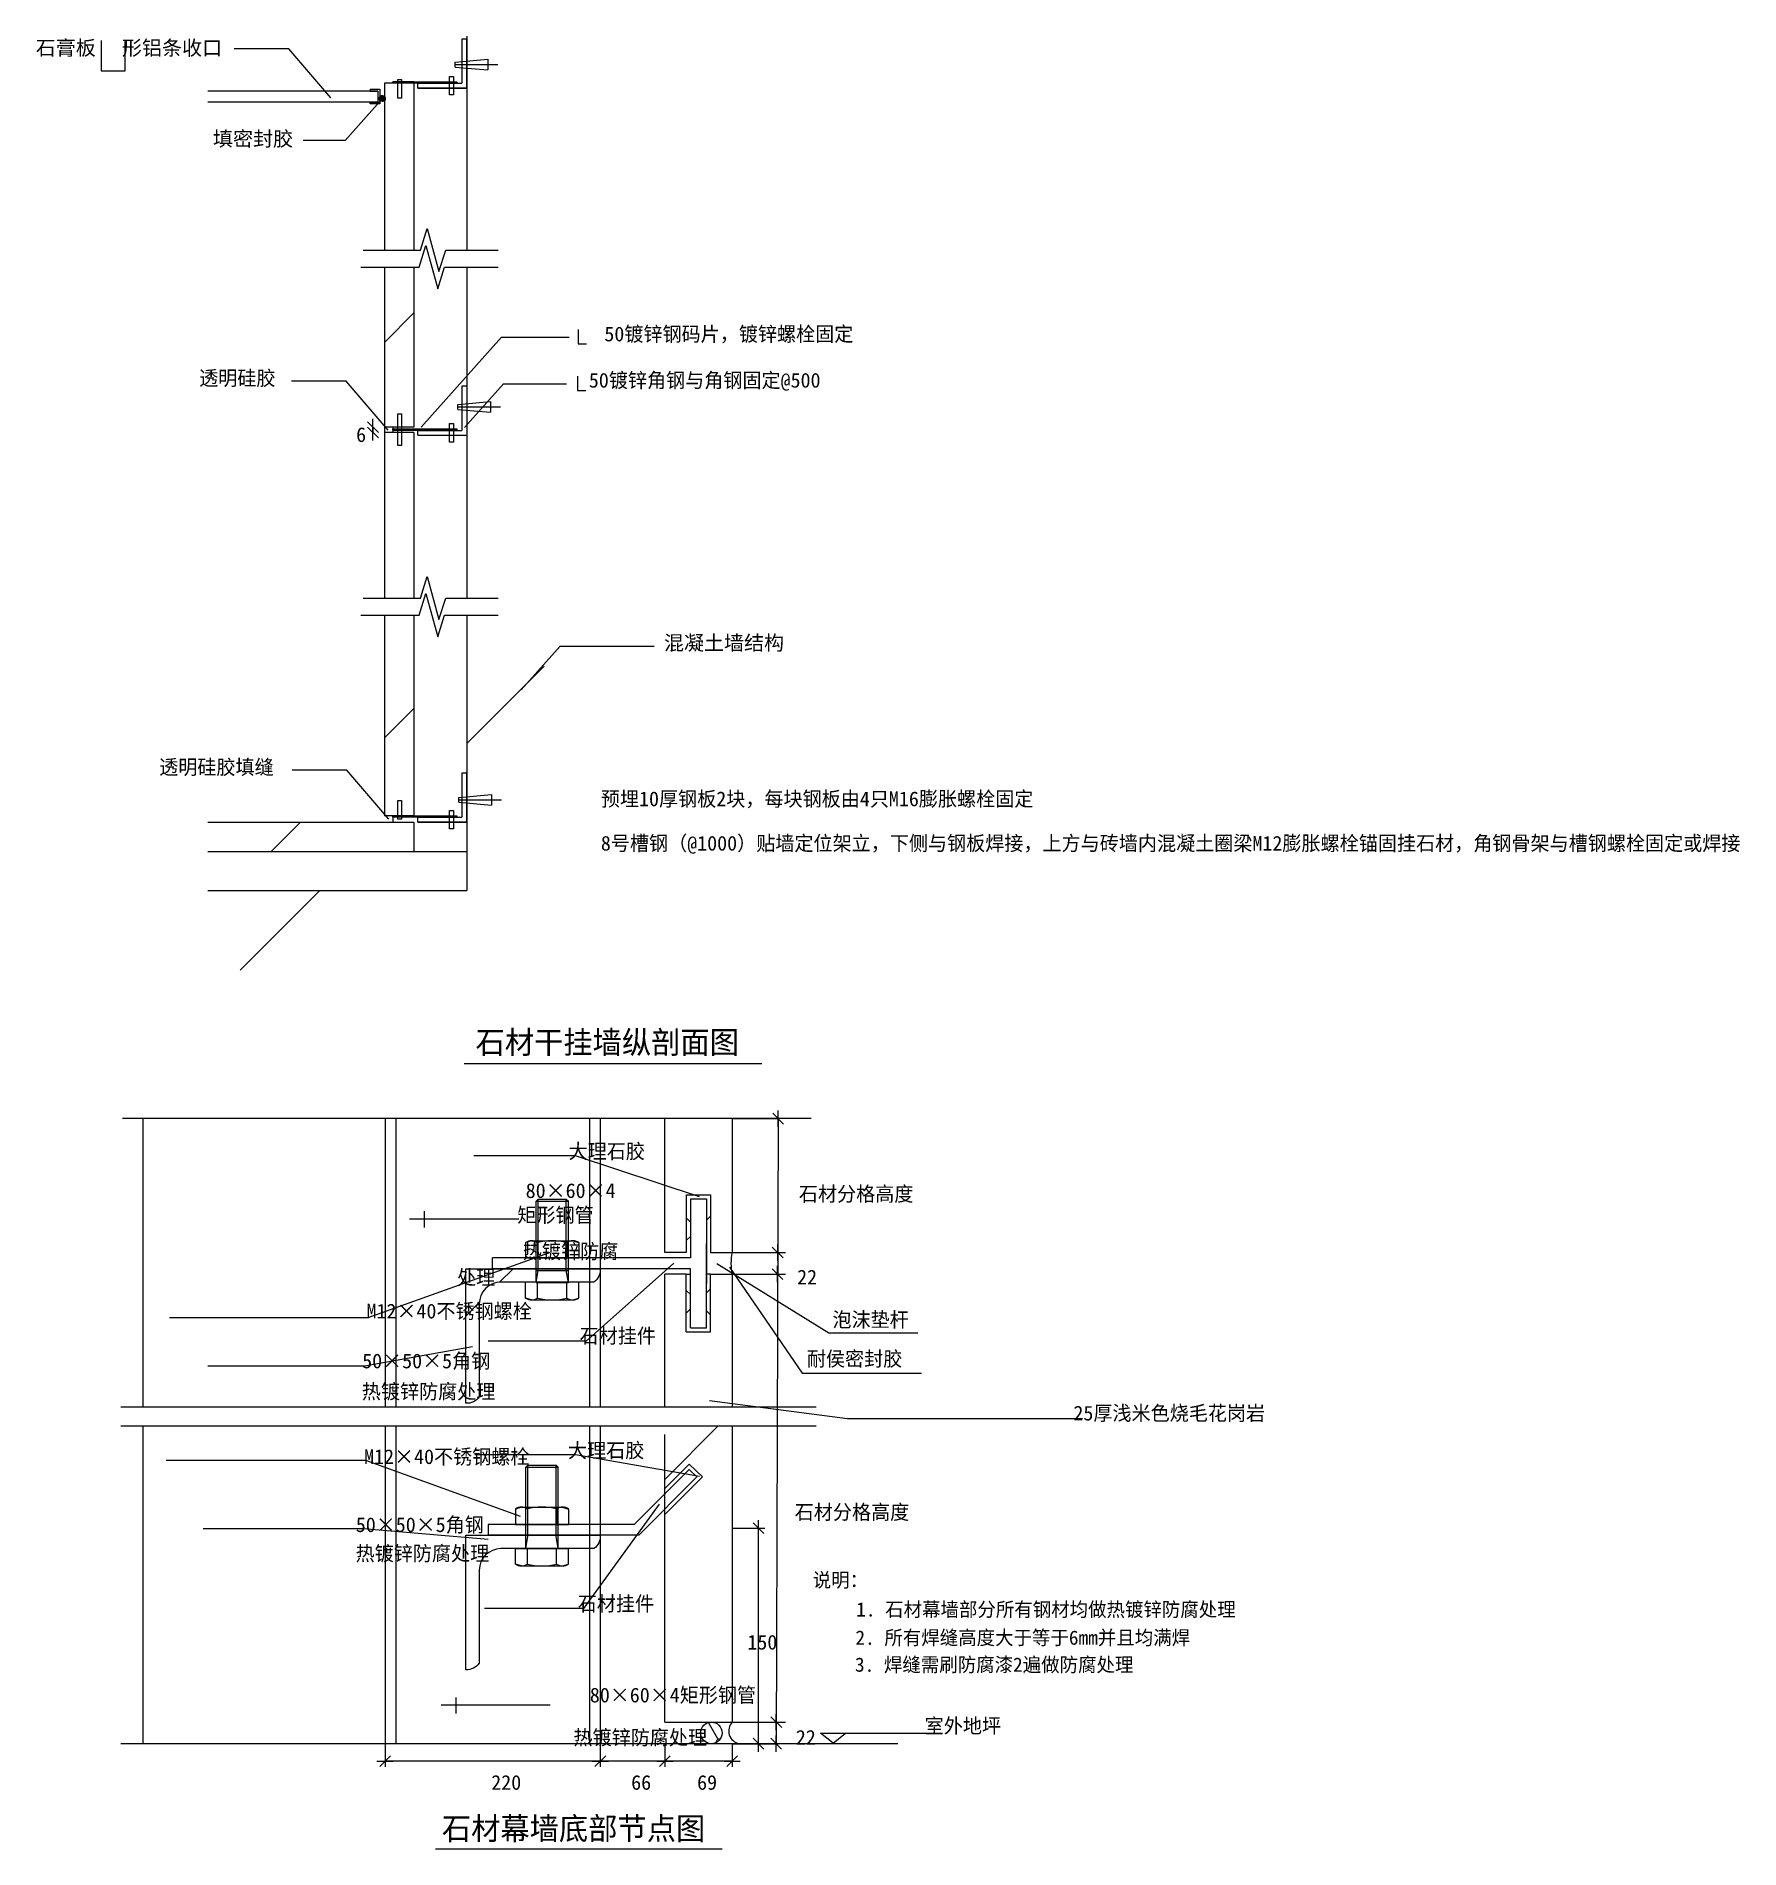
# Model space of a CAD drawing. Header units: metres. Extents: x 2473 to 4214, y 886 to 2737.
import ezdxf

# ---------------------------------------------------------------- set-up
doc = ezdxf.new("R2010")
doc.units = ezdxf.units.M
for name, color, linetype in [('001', 7, 'Continuous'), ('002', 3, 'Continuous'), ('003', 7, 'Continuous'), ('EBLAYER1', 7, 'Continuous'), ('EBLAYER4', 7, 'Continuous'), ('LAYER1', 3, 'Continuous'), ('OTHER', 7, 'Continuous'), ('PUB_DIM', 3, 'Continuous'), ('PUB_TEXT', 7, 'Continuous'), ('QT', 5, 'Continuous'), ('型材', 1, 'Continuous'), ('填充', 1, 'Continuous'), ('文字', 11, 'Continuous'), ('标注', 6, 'Continuous'), ('粗实线', 202, 'Continuous'), ('细实线', 3, 'Continuous')]:
    doc.layers.add(name, color=color, linetype=linetype)

# ---------------------------------------------------------------- blocks, each defined once
blk = doc.blocks.new('DI')
blk.add_line((-75.14, -0.07), (75.51, -0.07))
at = {"color": 3}
blk.add_lwpolyline([(-50.01, -50.01), (50.01, 50.01)], dxfattribs=at)

msp = doc.modelspace()

# ---------------------------------------------------------------- hatches: boundary and pattern name
at = {"layer": 'LAYER1'}
h = msp.add_hatch(dxfattribs=at)
h.set_pattern_fill('AN31C', scale=200)
h.set_pattern_definition([(45, (0, 0), (-449.01, 449.01), [])])
h.paths.add_polyline_path([(2991.87, 2737.47), (2912.9, 2737.47), (2912.9, 2703.95), (2921.74, 2704.74), (2921.74, 2699.24), (2912.9, 2700.04), (2912.9, 2684.48), (2912.9, 2519.07), (2912.9, 2349.34), (2921.74, 2350.14), (2921.74, 2344.64), (2912.9, 2345.43), (2912.9, 1954.16), (2921.74, 1954.96), (2921.74, 1949.46), (2912.9, 1950.25), (2912.9, 1864.69), (2648.48, 1864.69), (2648.48, 1783.55), (2991.87, 1783.55)])
h = msp.add_hatch(dxfattribs=at)
h.set_pattern_fill('ANSI33', scale=90)
h.paths.add_polyline_path([(2858.9, 2689.48), (2846.4, 2689.48), (2846.4, 2674.22), (2842.4, 2674.22), (2842.4, 2689.48), (2837.4, 2689.48), (2837.4, 2689.66), (2828.9, 2689.66), (2828.9, 2519.07), (2858.9, 2519.07)])
h = msp.add_hatch(dxfattribs=at)
h.set_pattern_fill('CROSS', scale=50)
h.paths.add_polyline_path([(2822.17, 2670.29), (2822.17, 2681.29), (2648.48, 2681.29), (2648.48, 2670.29)])
h = msp.add_hatch(dxfattribs=at)
h.set_pattern_fill('SOLID')
h.paths.add_polyline_path([(2829.69, 2673.91, 1), (2823.69, 2673.91, 1)])
h = msp.add_hatch(dxfattribs=at)
h.set_pattern_fill('ANSI33', scale=90)
h.paths.add_polyline_path([(2858.9, 2501.57), (2828.9, 2501.57), (2828.9, 2338.21), (2842.4, 2338.21), (2842.4, 2351.87), (2846.4, 2351.87), (2846.4, 2338.21), (2858.9, 2338.21)])
h.paths.add_polyline_path([(2858.9, 2332.71), (2846.4, 2332.71), (2846.4, 2319.54), (2842.4, 2319.54), (2842.4, 2332.71), (2828.9, 2332.71), (2828.9, 2163.63), (2858.9, 2163.63)])
h.paths.add_polyline_path([(2858.9, 2146.14), (2828.9, 2146.14), (2828.9, 1941.19), (2842.4, 1941.19), (2842.4, 1956.69), (2846.4, 1956.69), (2846.4, 1941.19), (2858.9, 1941.19)])
h = msp.add_hatch(dxfattribs=at)
h.set_pattern_fill('ANSI33', scale=90)
h.paths.add_polyline_path([(2648.48, 1934.69), (2648.48, 1904.69), (2858.9, 1904.69), (2858.9, 1934.69)])
h = msp.add_hatch(dxfattribs=at)
h.set_pattern_fill('AN33C', scale=150)
h.set_pattern_definition([(45, (0, 0), (-336.76, 336.76), [])])
h.paths.add_polyline_path([(2912.9, 1904.69), (2648.48, 1904.69), (2648.48, 1864.69), (2912.9, 1864.69)])
at = {"layer": '型材'}
h = msp.add_hatch(dxfattribs=at)
h.set_pattern_fill('ANSI38', scale=16.5)
h.paths.add_polyline_path([(3162, 1554.11), (3137.25, 1554.11), (3137.25, 1494.99), (3141.38, 1494.99), (3141.38, 1549.98), (3157.88, 1549.98), (3157.88, 1494.99), (3162, 1494.99)])
at = {"layer": '填充'}
h = msp.add_hatch(dxfattribs=at)
h.set_pattern_fill('ANSI32', scale=27.5)
h.paths.add_polyline_path([(2911.9, 1341.02), (2911.9, 1478.49), (2974.62, 1478.49), (2974.62, 1464.75), (2947.65, 1464.75, 0.41), (2925.65, 1442.75), (2925.65, 1347.67, -0.26)])
h.paths.add_polyline_path([(2974.62, 1464.75), (2974.62, 1478.49), (3049.38, 1478.49, -0.26), (3042.73, 1464.75)])
h = msp.add_hatch(dxfattribs=at)
h.set_pattern_fill('ANSI38', scale=16.5)
h.paths.add_polyline_path([(3162, 1472.99), (3157.88, 1472.99), (3157.88, 1463.57), (3157.88, 1418), (3141.38, 1418), (3141.38, 1472.99), (3137.25, 1472.99), (3137.25, 1413.88), (3162, 1413.88)])
h = msp.add_hatch(dxfattribs=at)
h.set_pattern_fill('ANSI38', scale=13.75)
h.paths.add_polyline_path([(3140.29, 1273.5), (3148.14, 1265.79), (3115.23, 1232.88), (3115.23, 1227.39), (3153.64, 1265.79), (3140.29, 1278.99), (3115.23, 1253.94), (3115.23, 1248.44)])
h = msp.add_hatch(dxfattribs=at)
h.set_pattern_fill('ANSI32', scale=27.5)
h.paths.add_polyline_path([(2911.9, 1068.83), (2911.9, 1206.31), (2974.62, 1206.31), (2974.62, 1192.56), (2947.65, 1192.56, 0.41), (2925.65, 1170.56), (2925.65, 1075.48, -0.26)])
h.paths.add_polyline_path([(2974.62, 1192.56), (2974.62, 1206.31), (3049.38, 1206.31, -0.26), (3042.73, 1192.56)])
h = msp.add_hatch(dxfattribs=at)
h.set_pattern_fill('HONEY', scale=30.25)
h.paths.add_polyline_path([(3151.83, 1004.32, 1), (3173.83, 1004.32, 1)])
h = msp.add_hatch(dxfattribs=at)
h.set_pattern_fill('ANSI38', scale=27.5)
h.paths.add_polyline_path([(3162.83, 993.33), (3191.18, 993.33, -0.59), (3184.11, 1015.32), (3162.83, 1015.32, -0.41), (3173.83, 1004.32, -0.41)])
at = {"layer": '标注'}
h = msp.add_hatch(dxfattribs=at)
h.set_pattern_fill('ANSI33', scale=137.48)
h.paths.add_polyline_path([(3184.11, 1317.54), (3115.15, 1317.54), (3115.15, 1183.23), (3140.29, 1208.37), (3153.64, 1195.17), (3115.15, 1156.68), (3115.15, 1015.32), (3184.11, 1015.32)])
h.paths.add_polyline_path([(3184.11, 1472.99), (3162, 1472.99), (3162, 1413.88), (3137.25, 1413.88), (3137.25, 1472.99), (3115.15, 1472.99), (3115.15, 1336.98), (3184.11, 1336.98)])
h.paths.add_polyline_path([(3184.11, 1631.79), (3115.15, 1631.79), (3115.15, 1544.41), (3115.15, 1494.99), (3137.25, 1494.99), (3137.25, 1554.11), (3162, 1554.11), (3162, 1494.99), (3184.11, 1494.99)])

# ---------------------------------------------------------------- linework, layer by layer
for p, q in [((3026.59, 2437.97), (3026.59, 2423.36)), ((3026.59, 2423.36), (3035.15, 2423.36)), ((3026.15, 2390.17), (3026.15, 2375.55)), ((3026.15, 2375.55), (3034.71, 2375.55)), ((2983.71, 1547.61), (2985.77, 1549.67)), ((3014.64, 1549.67), (3016.7, 1547.61)), ((2979.14, 1446.73), (2973.03, 1448.58)), ((3021.28, 1446.73), (3027.39, 1448.58)), ((2973.3, 1275.85), (2975.36, 1277.91)), ((3004.23, 1277.91), (3006.29, 1275.85)), ((2968.72, 1174.96), (2962.62, 1176.81)), ((3010.87, 1174.96), (3016.97, 1176.81))]:
    msp.add_line(p, q)
at = {"layer": '001'}
for points in [[(2842.4, 2693.22), (2846.4, 2693.22), (2846.4, 2674.22), (2842.4, 2674.22)], [(2895.4, 2696.48), (2899.4, 2696.48), (2899.4, 2677.48), (2895.4, 2677.48)], [(2842.4, 2351.87), (2846.4, 2351.87), (2846.4, 2319.54), (2842.4, 2319.54)], [(2895.4, 2341.87), (2899.4, 2341.87), (2899.4, 2322.87), (2895.4, 2322.87)], [(2842.4, 1956.69), (2846.4, 1956.69), (2846.4, 1937.69), (2842.4, 1937.69)], [(2895.4, 1946.69), (2899.4, 1946.69), (2899.4, 1927.69), (2895.4, 1927.69)]]:
    msp.add_lwpolyline(points, close=True, dxfattribs=at)
at = {"layer": '002'}
for p, q in [((3264.76, 1631.79), (2561.1, 1631.79)), ((3269.77, 1336.98), (2559.32, 1336.98)), ((3269.77, 1317.54), (2559.32, 1317.54))]:
    msp.add_line(p, q, dxfattribs=at)
at = {"layer": '003'}
for p, q in [((2539.48, 2732.98), (2539.48, 2702.26)), ((2563.84, 2702.26), (2563.84, 2732.18)), ((2901.21, 2711.03), (2934.58, 2714.03)), ((2901.21, 2706.03), (2901.21, 2711.03)), ((2901.21, 2708.49), (2944.58, 2708.49)), ((2901.21, 2706.03), (2934.58, 2703.03)), ((2934.58, 2714.03), (2934.58, 2703.03)), ((2539.48, 2702.26), (2563.84, 2702.26)), ((2903.94, 2361.35), (2937.31, 2364.35)), ((2903.94, 2356.35), (2903.94, 2361.35)), ((2903.94, 2358.81), (2947.31, 2358.81)), ((2903.94, 2356.35), (2937.31, 2353.35)), ((2937.31, 2364.35), (2937.31, 2353.35)), ((2904.91, 1959.96), (2938.28, 1962.96)), ((2938.28, 1962.96), (2938.28, 1951.96)), ((2904.91, 1954.96), (2904.91, 1959.96)), ((2904.91, 1957.43), (2948.28, 1957.43)), ((2904.91, 1954.96), (2938.28, 1951.96))]:
    msp.add_line(p, q, dxfattribs=at)
at = {"layer": 'EBLAYER1'}
for p, q in [((2983.71, 1464.32), (2983.71, 1547.61)), ((2983.71, 1547.61), (3016.7, 1547.61)), ((2985.77, 1549.67), (3014.64, 1549.67)), ((3016.7, 1464.32), (3016.7, 1547.61)), ((2979.14, 1507.09), (2973.03, 1505.24)), ((2973.03, 1505.24), (2973.03, 1489.49)), ((2979.14, 1507.09), (3021.28, 1507.09)), ((2985.24, 1505.24), (2985.24, 1489.49)), ((3015.17, 1505.24), (3015.17, 1489.49)), ((3021.28, 1507.09), (3027.39, 1505.24)), ((3027.39, 1505.24), (3027.39, 1489.49)), ((2973.03, 1489.49), (3027.39, 1489.49)), ((2983.71, 1489.49), (3016.7, 1489.49)), ((2973.03, 1448.58), (2973.03, 1464.32)), ((2983.71, 1476.7), (3016.7, 1476.7)), ((2983.71, 1464.32), (3016.7, 1464.32)), ((2985.24, 1448.58), (2985.24, 1464.32)), ((3015.17, 1448.58), (3015.17, 1464.32)), ((3027.39, 1448.58), (3027.39, 1464.32)), ((2979.14, 1446.73), (3021.28, 1446.73)), ((2975.36, 1277.91), (3004.23, 1277.91)), ((2973.3, 1192.56), (2973.3, 1275.85)), ((2973.3, 1275.85), (3006.29, 1275.85)), ((3006.29, 1192.56), (3006.29, 1275.85)), ((2962.62, 1233.05), (2962.62, 1217.31)), ((2968.72, 1234.9), (3010.87, 1234.9)), ((2974.83, 1233.05), (2974.83, 1217.31)), ((3004.76, 1233.05), (3004.76, 1217.31)), ((3016.97, 1233.05), (3016.97, 1217.31)), ((2962.62, 1217.31), (3016.97, 1217.31)), ((2973.3, 1217.31), (3006.29, 1217.31)), ((2973.3, 1206.31), (3006.29, 1206.31)), ((2962.62, 1192.56), (3016.97, 1192.56)), ((2962.62, 1176.81), (2962.62, 1192.56)), ((2973.3, 1192.56), (3006.29, 1192.56)), ((2974.83, 1176.81), (2974.83, 1192.56)), ((3004.76, 1176.81), (3004.76, 1192.56)), ((3016.97, 1176.81), (3016.97, 1192.56)), ((2968.72, 1174.96), (3010.87, 1174.96))]:
    msp.add_line(p, q, dxfattribs=at)
for centre, radius, start, end in [((2979.14, 1496.08), 11, 56.29, 123.71), ((3000.21, 1445.65), 61.44, 75.9, 104.1), ((3021.28, 1496.08), 11, 56.29, 123.71), ((2979.14, 1457.73), 11, 236.29, 303.71), ((3000.21, 1508.16), 61.44, 255.9, 284.1), ((3021.28, 1457.73), 11, 236.29, 303.71), ((2968.72, 1223.9), 11, 56.29, 123.71), ((2989.8, 1173.47), 61.44, 75.9, 104.1), ((3010.87, 1223.9), 11, 56.29, 123.71), ((2968.72, 1185.97), 11, 236.29, 303.71), ((2989.8, 1236.4), 61.44, 255.9, 284.1), ((3010.87, 1185.97), 11, 236.29, 303.71)]:
    msp.add_arc(centre, radius, start, end, dxfattribs=at)
at = {"layer": 'EBLAYER4'}
for p, q in [((2985.77, 1476.7), (2985.77, 1549.67)), ((3014.64, 1476.7), (3014.64, 1549.67)), ((2983.71, 1464.32), (2985.77, 1476.7)), ((3016.7, 1464.32), (3014.64, 1476.7)), ((2975.36, 1204.93), (2975.36, 1277.91)), ((3004.23, 1204.93), (3004.23, 1277.91)), ((2973.3, 1192.56), (2975.36, 1204.93)), ((3006.29, 1192.56), (3004.23, 1204.93))]:
    msp.add_line(p, q, dxfattribs=at)
at = {"layer": 'LAYER1'}
for p, q in [((2731.08, 2724.7), (2675.2, 2724.7)), ((2774.09, 2674.72), (2731.08, 2724.7)), ((2826.69, 2673.91), (2788.64, 2630.87)), ((2788.64, 2630.87), (2745.9, 2630.87)), ((2789.71, 2385.22), (2733.83, 2385.22)), ((2832.73, 2335.24), (2789.71, 2385.22)), ((2790.37, 1987.81), (2734.48, 1987.81)), ((2833.38, 1937.83), (2790.37, 1987.81))]:
    msp.add_line(p, q, dxfattribs=at)
msp.add_circle((2826.69, 2673.91), 3, dxfattribs=at)
at = {"layer": 'OTHER'}
for p, q in [((2865.52, 2519.07), (2872.52, 2541.07)), ((2872.52, 2541.07), (2884.52, 2497.07)), ((2807.12, 2519.07), (2865.52, 2519.07)), ((2864.27, 2501.57), (2871.27, 2523.57)), ((2871.27, 2523.57), (2883.27, 2479.57)), ((2884.52, 2497.07), (2891.52, 2519.07)), ((2891.52, 2519.07), (2944.94, 2519.07)), ((2804.62, 2501.57), (2864.27, 2501.57)), ((2883.27, 2479.57), (2890.27, 2501.57)), ((2890.27, 2501.57), (2944.94, 2501.57)), ((2865.52, 2163.63), (2872.52, 2185.63)), ((2872.52, 2185.63), (2884.52, 2141.63)), ((2864.27, 2146.14), (2871.27, 2168.14)), ((2871.27, 2168.14), (2883.27, 2124.14)), ((2807.12, 2163.63), (2865.52, 2163.63)), ((2884.52, 2141.63), (2891.52, 2163.63)), ((2891.52, 2163.63), (2944.94, 2163.63)), ((2804.62, 2146.14), (2864.27, 2146.14)), ((2883.27, 2124.14), (2890.27, 2146.14)), ((2890.27, 2146.14), (2944.94, 2146.14))]:
    msp.add_line(p, q, dxfattribs=at)
at = {"layer": 'PUB_DIM'}
for p, q in [((2866.44, 2338.21), (2948.45, 2430.17)), ((2948.45, 2430.17), (3017.51, 2430.17)), ((2910.69, 2337.96), (2950.58, 2382.29)), ((2950.58, 2382.29), (3014.84, 2382.29)), ((2817.08, 2338.31), (2817.08, 2338.41)), ((2817.08, 2338.21), (2817.08, 2332.68)), ((2817.08, 2332.58), (2817.08, 2332.48)), ((2968.53, 2069.96), (3008.42, 2114.29)), ((3008.42, 2114.29), (3104.27, 2114.29))]:
    msp.add_line(p, q, dxfattribs=at)
at = {"layer": 'PUB_TEXT'}
msp.add_lwpolyline([(2910.11, 1688), (3214.41, 1688)], dxfattribs=at)
at = {"layer": 'QT'}
for p, q in [((2907.9, 2734.48), (2907.9, 2689.48)), ((2912.9, 2734.48), (2907.9, 2734.48)), ((2912.9, 2737.47), (2912.9, 2519.07)), ((2912.9, 2684.48), (2912.9, 2734.48)), ((2828.9, 2689.66), (2828.9, 2519.07)), ((2837.4, 2689.66), (2828.9, 2689.66)), ((2858.9, 2690.98), (2837.4, 2690.98)), ((2858.9, 2690.98), (2858.9, 2519.07)), ((2862.9, 2689.48), (2907.9, 2689.48)), ((2862.9, 2684.48), (2862.9, 2689.48)), ((2822.17, 2681.29), (2648.48, 2681.29)), ((2822.17, 2670.29), (2648.48, 2670.29)), ((2814.17, 2683.29), (2814.17, 2681.29)), ((2814.17, 2683.29), (2824.17, 2683.29)), ((2814.17, 2681.29), (2822.17, 2681.29)), ((2814.17, 2668.29), (2814.17, 2670.29)), ((2814.17, 2670.29), (2822.17, 2670.29)), ((2824.17, 2668.29), (2814.17, 2668.29)), ((2822.17, 2681.29), (2822.17, 2670.29)), ((2824.17, 2683.29), (2824.17, 2668.29)), ((2862.9, 2684.48), (2912.9, 2684.48)), ((2912.9, 2684.48), (2862.9, 2684.48)), ((2828.9, 2501.57), (2828.9, 2163.63)), ((2858.9, 2501.57), (2858.9, 2338.21)), ((2912.9, 2501.57), (2912.9, 2163.63)), ((2907.9, 2379.87), (2907.9, 2334.87)), ((2912.9, 2379.87), (2907.9, 2379.87)), ((2858.9, 2338.21), (2828.9, 2338.21)), ((2837.4, 2338.21), (2837.4, 2332.71)), ((2862.9, 2334.87), (2907.9, 2334.87)), ((2862.9, 2329.87), (2862.9, 2334.87)), ((2858.9, 2332.71), (2828.9, 2332.71)), ((2858.9, 2332.71), (2858.9, 2163.63)), ((2862.9, 2329.87), (2912.9, 2329.87)), ((2828.9, 2146.14), (2828.9, 1941.19)), ((2858.9, 2146.14), (2858.9, 1941.19)), ((2912.9, 2146.14), (2912.9, 1864.69)), ((2907.9, 1984.69), (2907.9, 1939.69)), ((2912.9, 1984.69), (2907.9, 1984.69)), ((2912.9, 1934.69), (2912.9, 1984.69)), ((2648.48, 1934.69), (2858.9, 1934.69)), ((2858.9, 1941.19), (2828.9, 1941.19)), ((2837.4, 1941.19), (2837.4, 1934.69)), ((2858.9, 1934.69), (2858.9, 1904.69)), ((2862.9, 1939.69), (2907.9, 1939.69)), ((2862.9, 1934.69), (2862.9, 1939.69)), ((2912.9, 1934.69), (2862.9, 1934.69)), ((2862.9, 1934.69), (2912.9, 1934.69)), ((2648.48, 1904.69), (2912.9, 1904.69)), ((2648.48, 1864.69), (2912.9, 1864.69))]:
    msp.add_line(p, q, dxfattribs=at)
for points in [[(2902.9, 2689.48), (2837.4, 2689.48), (2837.4, 2690.98), (2902.9, 2690.98)], [(2902.9, 2334.87), (2837.4, 2334.87), (2837.4, 2336.37), (2902.9, 2336.37)], [(2902.9, 1939.69), (2837.4, 1939.69), (2837.4, 1941.19), (2902.9, 1941.19)]]:
    msp.add_lwpolyline(points, close=True, dxfattribs=at)
at = {"layer": '型材'}
for p, q in [((2581.96, 1631.79), (2581.96, 1336.98)), ((2829.42, 1631.79), (2829.42, 1336.98)), ((2840.41, 1631.79), (2840.41, 1336.98)), ((3038.38, 1631.79), (3038.38, 1336.98)), ((3049.38, 1631.79), (3049.38, 1336.98)), ((3115.15, 1544.41), (3115.15, 1631.79)), ((3184.11, 1631.79), (3184.11, 1494.99)), ((3115.15, 1494.99), (3115.15, 1544.41)), ((3137.25, 1494.99), (3115.15, 1494.99)), ((3162, 1494.99), (3184.11, 1494.99)), ((3115.15, 1336.98), (3115.15, 1472.99)), ((3137.25, 1472.99), (3115.15, 1472.99)), ((3137.25, 1413.88), (3137.25, 1472.99)), ((3137.25, 1472.99), (3141.38, 1472.99)), ((3162, 1472.99), (3157.88, 1472.99)), ((3162, 1472.99), (3184.11, 1472.99)), ((3184.11, 1472.99), (3184.11, 1336.98)), ((2581.96, 1317.54), (2581.96, 993.33)), ((2829.42, 1317.54), (2829.42, 993.33)), ((2840.41, 1317.54), (2840.41, 993.33)), ((3038.38, 1317.54), (3038.38, 993.33)), ((3049.38, 1317.54), (3049.38, 993.33)), ((3184.11, 1317.54), (3184.11, 1015.32)), ((3115.15, 1015.32), (3115.15, 1309.27)), ((3115.15, 1248.36), (3115.15, 1272.22)), ((3115.15, 1015.32), (3184.11, 1015.32))]:
    msp.add_line(p, q, dxfattribs=at)
for points in [[(2911.9, 1341.02), (2911.9, 1478.49), (3049.38, 1478.49, -0.26), (3042.73, 1464.75), (2947.65, 1464.75, 0.41), (2925.65, 1442.75), (2925.65, 1347.67, -0.26)], [(2911.9, 1068.83), (2911.9, 1206.31), (3049.38, 1206.31, -0.26), (3042.73, 1192.56), (2947.65, 1192.56, 0.41), (2925.65, 1170.56), (2925.65, 1075.48, -0.26)]]:
    msp.add_lwpolyline(points, format="xyb", close=True, dxfattribs=at)
at = {"layer": '填充'}
msp.add_circle((3162.83, 1004.32), 11, dxfattribs=at)
msp.add_arc((3193.79, 1006.3), 13.24, 137.03, 258.6, dxfattribs=at)
at = {"layer": '文字'}
for p, q in [((3023.95, 1593.87), (2920.26, 1593.87)), ((3150.67, 1551.91), (3023.95, 1593.87)), ((2869.57, 1537.18), (2869.57, 1520.63)), ((2966.02, 1529.25), (2854.45, 1529.25)), ((2997.36, 1494.82), (2811.93, 1428.35)), ((3124.61, 1484.09), (3034.81, 1404.55)), ((3168.39, 1483.86), (3282.77, 1412.92)), ((3181.28, 1480.04), (3255.76, 1371.96)), ((2811.93, 1428.35), (2609.09, 1428.35)), ((3282.77, 1412.92), (3373.87, 1412.92)), ((2918.78, 1398.59), (2808.61, 1378.9)), ((3034.81, 1404.55), (2934.74, 1404.55)), ((2808.61, 1378.9), (2648.21, 1378.9)), ((3255.76, 1371.96), (3377.69, 1371.96)), ((3160.83, 1343.79), (3301.79, 1325.54)), ((3301.79, 1325.54), (3542.02, 1325.54)), ((2809.97, 1282.45), (2605.78, 1282.45)), ((2967.81, 1225.46), (2809.97, 1282.45)), ((3023.87, 1288.37), (2921.11, 1288.37)), ((3150.67, 1266.32), (3023.87, 1288.37)), ((3109.44, 1238.16), (3032.2, 1131.35)), ((2807.47, 1212.82), (2643.75, 1212.82)), ((2934.84, 1201.92), (2807.47, 1212.82)), ((3032.2, 1131.35), (2930.9, 1131.35)), ((2901.85, 1040.64), (2901.85, 1024.09)), ((2998.3, 1032.71), (2886.73, 1032.71)), ((2881.15, 886), (3174.01, 886))]:
    msp.add_line(p, q, dxfattribs=at)
at = {"layer": '标注'}
for p, q in [((3185.05, 1631.79), (3230.97, 1631.79)), ((3230.97, 1631.79), (3229.09, 993.33)), ((3185.05, 1494.99), (3238.51, 1494.99)), ((3185.05, 1494.99), (3238.51, 1494.99)), ((3185.05, 1472.99), (3238.51, 1472.99)), ((3185.05, 1472.99), (3238.51, 1472.99)), ((3185.05, 1213.41), (3217.32, 1213.41)), ((3210.98, 993.33), (3210.98, 1213.41)), ((3185.05, 1015.32), (3230.97, 1015.32)), ((3187.62, 1015.32), (3238.51, 1015.32)), ((3274.47, 1004.04), (3389.19, 1004.04)), ((3287.22, 993.75), (3274.47, 1004.04)), ((3287.22, 993.75), (3299.97, 1004.04)), ((2829.42, 992.39), (2829.42, 969.53)), ((3049.38, 992.39), (3049.38, 969.53)), ((3049.38, 992.39), (3049.38, 969.53)), ((3115.37, 992.39), (3115.37, 969.53)), ((3115.37, 992.39), (3115.37, 969.53)), ((3183.85, 993.33), (3212.86, 993.33)), ((3184.11, 992.39), (3184.11, 969.53)), ((3187.62, 993.33), (3230.97, 993.33)), ((3184.11, 975.58), (2829.42, 975.58))]:
    msp.add_line(p, q, dxfattribs=at)
at = {"layer": '粗实线'}
msp.add_line((3353.45, 993.33), (2559.32, 993.33), dxfattribs=at)
msp.add_arc((3231.88, 1483.99), 49.02, 167.03, 192.97, dxfattribs=at)
at = {"layer": '细实线'}
for p, q in [((3137.25, 1554.11), (3137.25, 1494.99)), ((3137.25, 1554.11), (3162, 1554.11)), ((3141.38, 1549.98), (3141.38, 1489.49)), ((3141.38, 1549.98), (3157.88, 1549.98)), ((3157.88, 1549.98), (3157.88, 1463.57)), ((3162, 1554.11), (3162, 1494.99)), ((3157.88, 1418), (3157.88, 1504.42)), ((3141.38, 1489.49), (2939.29, 1489.49)), ((2939.29, 1478.49), (2939.29, 1489.49)), ((3141.38, 1478.49), (2939.29, 1478.49)), ((3141.38, 1418), (3141.38, 1478.49)), ((3162, 1413.88), (3162, 1472.99)), ((3137.25, 1413.88), (3162, 1413.88)), ((3141.38, 1418), (3157.88, 1418)), ((3115.23, 1253.94), (3140.29, 1278.99)), ((3140.29, 1278.99), (3153.64, 1265.79)), ((3084.09, 1217.31), (3140.29, 1273.5)), ((3088.65, 1206.31), (3148.14, 1265.79)), ((3115.23, 1227.39), (3153.64, 1265.79)), ((3140.29, 1273.5), (3148.14, 1265.79)), ((2968.72, 1234.9), (2962.62, 1233.05)), ((3010.87, 1234.9), (3016.97, 1233.05)), ((3084.09, 1217.31), (2934.8, 1217.31)), ((2934.8, 1217.31), (2934.8, 1206.31)), ((3088.65, 1206.31), (2934.8, 1206.31))]:
    msp.add_line(p, q, dxfattribs=at)

# ---------------------------------------------------------------- block references
at = {"xscale": 0.11, "yscale": 0.11, "zscale": 0.11, "rotation": 90}
for p in [(2817.08, 2338.21), (2817.08, 2332.68), (3230.97, 1631.79), (3230.57, 1494.99), (3230.5, 1472.99), (3210.98, 1213.41), (3229.16, 1015.32), (3210.98, 993.33), (3229.09, 993.33)]:
    msp.add_blockref('DI', p, dxfattribs=at)
at = {"xscale": 0.11, "yscale": 0.11, "zscale": 0.11}
for p in [(2829.45, 975.58), (3049.38, 975.58), (3115.37, 975.58), (3184.11, 975.58)]:
    msp.add_blockref('DI', p, dxfattribs=at)

# ---------------------------------------------------------------- texts
at = {"layer": '001', "char_height": 15, "attachment_point": 1}
for s, insert in [('{\\fSimSun|b0|i0|c134|p2;石膏板\\Ftxt.shx|c1;  \\fSimSun|b0|i0|c134|p2;形铝条收口}', (2472.55, 2733.1)), ('\\f宋体|b0|i0|c134|p2;填密封胶', (2653.62, 2640.28)), ('   50{\\fTxt|b0|i0|c134|p2;镀锌钢码片，镀锌螺栓固定}', (3022.88, 2440.85)), ('\\fTxt|b0|i0|c134|p2;透明硅胶', (2639.51, 2395.79)), ('{\\fArial|b0|i0|c0|p32;   }50镀锌角钢与角钢固定@500', (3020.18, 2393.58)), ('\\f宋体|b0|i0|c134|p2;混凝土墙结构', (3114.37, 2125.32)), ('\\fTxt|b0|i0|c134|p2;透明硅胶填缝', (2598.69, 1998.44)), ('预埋10厚钢板2块，每块钢板由4只M16膨胀螺栓固定', (3049.92, 1965.99)), ('8号槽钢（@1000）贴墙定位架立，下侧与钢板焊接，上方与砖墙内混凝土圈梁M12膨胀螺栓锚固挂石材，角钢骨架与槽钢螺栓固定或焊接', (3049.92, 1920.64))]:
    msp.add_mtext(s, dxfattribs=dict(at, insert=insert))
at = {"layer": 'PUB_DIM', "insert": (2799.89, 2338.01), "char_height": 15, "attachment_point": 1}
msp.add_mtext('\\A1;6', dxfattribs=at)
at = {"layer": 'PUB_TEXT'}
msp.add_text(' 石材干挂墙纵剖面图', height=23, dxfattribs=at).set_placement((2906.28, 1698.3))
at = {"layer": '文字'}
for s, height, p in [('1. 石材幕墙部分所有钢材均做热镀锌防腐处理', 14.5, (3310.78, 1123.24)), ('2. 所有焊缝高度大于等于6mm并且均满焊', 14.5, (3310.02, 1094.41)), ('3. 焊缝需刷防腐漆2遍做防腐处理', 14.5, (3309.54, 1066.83)), ('石材幕墙底部节点图', 23, (2887.48, 895.21))]:
    msp.add_text(s, height=height, dxfattribs=at).set_placement(p)
at = {"layer": '文字', "attachment_point": 1}
for s, insert, char_height in [('大理石胶', (3016.94, 1606.01), 15), ('80×60×4', (2973.11, 1565.77), 15), ('矩形钢管', (2964.56, 1540.87), 15), ('热镀锌防腐', (2970.19, 1503.76), 15), ('处理', (2902.96, 1477.14), 15), ('M12×40不锈钢螺栓', (2810.49, 1442.72), 15), ('泡沫垫杆', (3286.53, 1434.04), 15), ('石材挂件', (3028.24, 1417.45), 15), ('50×50×5角钢', (2806.07, 1391.78), 15), ('耐侯密封胶', (3260.43, 1394.03), 15), ('热镀锌防腐处理', (2805.68, 1360.59), 15), ('25厚浅米色烧毛花岗岩', (3532.71, 1338.52), 15), ('M12×40不锈钢螺栓', (2808.04, 1294), 15), ('大理石胶', (3016.32, 1300.42), 15), ('50×50×5角钢', (2799.56, 1224.5), 15), ('热镀锌防腐处理', (2799.33, 1195.24), 15), ('说明：', (3266.37, 1167.72), 14.5), ('石材挂件', (3026.33, 1143.91), 15), ('80×60×4矩形钢管', (3038.66, 1050.5), 15), ('室外地坪', (3380.81, 1019.11), 15), ('热镀锌防腐处理', (3021.94, 1007.15), 15)]:
    msp.add_mtext(s, dxfattribs=dict(at, insert=insert, char_height=char_height))
at = {"layer": '标注', "char_height": 15, "attachment_point": 1}
for s, insert in [('\\A1;石材分格高度', (3252.27, 1562.43)), ('\\A1;22', (3250.43, 1477.48)), ('\\A1;石材分格高度', (3247.98, 1237.4)), ('\\A1;150', (3199.59, 1104.47)), ('\\A1;22', (3249.19, 1007.32)), ('\\A1;220', (2937.93, 961.22)), ('\\A1;66', (3080.9, 961.22)), ('\\A1;69', (3148.27, 961.22))]:
    msp.add_mtext(s, dxfattribs=dict(at, insert=insert))

doc.saveas('drawing.dxf')
